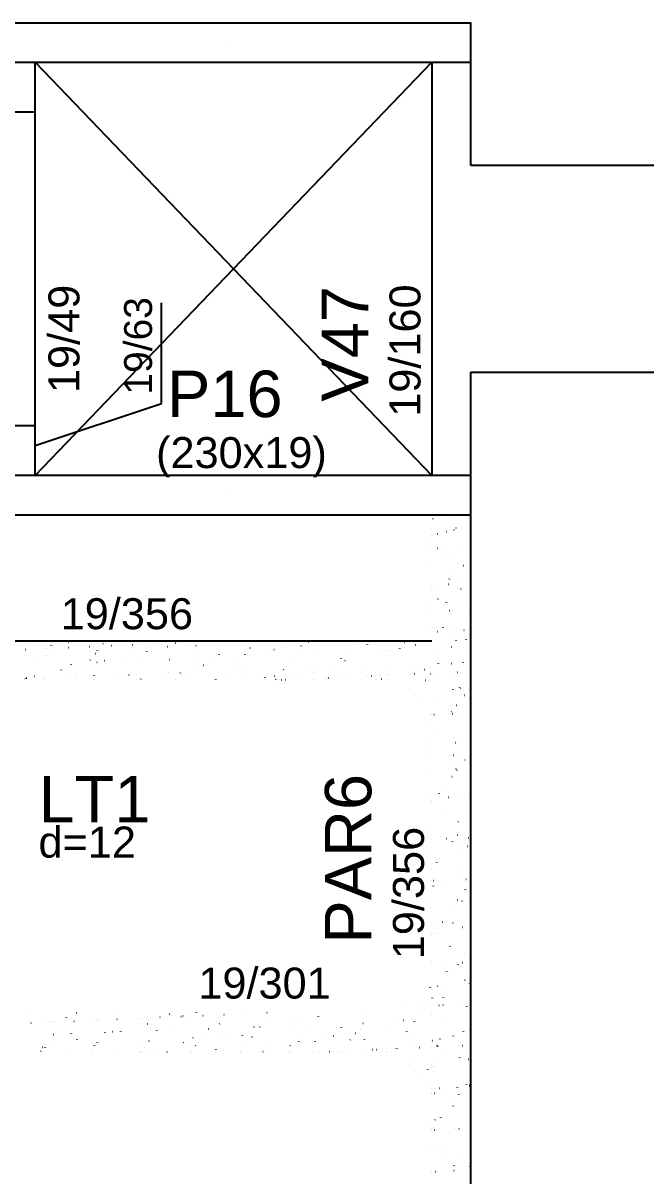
# Model space of a CAD drawing. Header units: millimetres. Extents: x 36428 to 40439, y 1072 to 6380.
# Drawn here: x 38797 to 39098, y 2497 to 3056 of the extents above; entities that cross this region are included whole.
import ezdxf

# ---------------------------------------------------------------- set-up
doc = ezdxf.new("R2010")
doc.units = ezdxf.units.MM
for name, color, linetype in [('1', 4, 'Continuous'), ('10', 13, 'Continuous'), ('11', 22, 'Continuous'), ('12', 3, 'Continuous'), ('13', 76, 'Continuous'), ('19', 5, 'Continuous'), ('241', 12, 'Continuous'), ('242', 3, 'Continuous'), ('26', 1, 'Continuous'), ('3', 2, 'Continuous'), ('4', 1, 'Continuous'), ('49', 20, 'Continuous'), ('8', 5, 'Continuous'), ('9', 3, 'Continuous')]:
    doc.layers.add(name, color=color, linetype=linetype)
doc.styles.get("Standard").update_dxf_attribs({"font": 'arial.ttf'})

# ---------------------------------------------------------------- blocks, each defined once
blk = doc.blocks.new('_HC19908E6B6-000')
for p, q in [((2643.107325, 988.040589), (2643.117115, 988.114948)), ((2651.598609, 988.826796), (2651.644266, 988.886298)), ((2642.500021, 983.427658), (2642.500021, 983.427658)), ((2653.224221, 982.736004), (2653.297443, 982.752237)), ((2654.370639, 983.554553), (2654.380429, 983.628912)), ((2642.500021, 980.358507), (2642.500021, 980.358507)), ((2642.500021, 980.358507), (2642.500021, 980.358507)), ((2642.500021, 980.358507), (2642.500021, 980.358507)), ((2642.500021, 976.969286), (2642.500021, 976.969286)), ((2645.343585, 980.675091), (2645.389242, 980.734592)), ((2649.563111, 981.924356), (2649.636333, 981.940589)), ((2642.500021, 973.613577), (2642.500021, 973.613577)), ((2642.500021, 973.613577), (2642.500021, 973.613577)), ((2642.500021, 973.613577), (2642.500021, 973.613577)), ((2645.189201, 973.730989), (2645.26413, 973.73426)), ((2647.062417, 973.812775), (2647.137345, 973.816047)), ((2652.779851, 971.471319), (2652.789641, 971.545677)), ((2655.903994, 974.198807), (2655.978922, 974.202078)), ((2642.500021, 967.467949), (2642.500021, 967.467949)), ((2642.500021, 967.467949), (2642.500021, 967.467949)), ((2649.918997, 969.112696), (2649.992219, 969.128929)), ((2657.91472, 965.432422), (2657.960377, 965.491924)), ((2654.170837, 960.553299), (2654.216494, 960.612801)), ((2642.500021, 954.577391), (2642.500021, 954.577391)), ((2642.500021, 954.577391), (2642.500021, 954.577391)), ((2642.500021, 954.577391), (2642.500021, 954.577391)), ((2650.640995, 956.382202), (2650.714217, 956.398435)), ((2651.115643, 958.830397), (2651.125432, 958.904755)), ((2651.773839, 957.429471), (2651.819496, 957.488972)), ((2654.302105, 957.19385), (2654.375327, 957.210083)), ((2642.500021, 953.509442), (2642.500021, 953.509442)), ((2642.500021, 953.509442), (2642.500021, 953.509442)), ((2644.616177, 953.601835), (2644.691106, 953.605107)), ((2645.518815, 949.277765), (2645.564472, 949.337266)), ((2654.731541, 954.043482), (2654.806469, 954.046753)), ((2656.604756, 954.125268), (2656.679685, 954.12854)), ((2642.500021, 945.343597), (2642.500021, 945.343597)), ((2649.627644, 947.527926), (2649.637433, 947.602284)), ((2650.996881, 943.570542), (2651.070103, 943.586775)), ((2642.500021, 941.686834), (2642.500021, 941.686834)), ((2642.500021, 941.686834), (2642.500021, 941.686834)), ((2660.788169, 942.261127), (2660.797958, 942.335485)), ((2642.500021, 933.405307), (2642.500021, 933.405307)), ((2642.500021, 933.405307), (2642.500021, 933.405307)), ((2642.500021, 933.405307), (2642.500021, 933.405307)), ((2643.443724, 933.44651), (2643.518653, 933.449782)), ((2645.31694, 933.528297), (2645.391868, 933.531568)), ((2648.036856, 935.444691), (2648.046645, 935.51905)), ((2654.158517, 933.914328), (2654.233445, 933.9176)), ((2658.089949, 934.035097), (2658.135607, 934.094598)), ((2445.493529, 927.645175), (2445.503318, 927.719533)), ((2458.353637, 926.739184), (2458.399294, 926.798685)), ((2462.836275, 927.637455), (2462.909497, 927.653688)), ((2466.497385, 928.449104), (2466.570607, 928.465337)), ((2469.331945, 928.637123), (2469.341734, 928.711482)), ((2483.320676, 927.651173), (2483.366333, 927.710674)), ((2487.517273, 926.638614), (2487.592202, 926.641886)), ((2497.632636, 927.080261), (2497.707565, 927.083532)), ((2499.505852, 927.162047), (2499.58078, 927.165319)), ((2508.287715, 928.563162), (2508.333372, 928.622663)), ((2508.347429, 927.548079), (2508.422357, 927.55135)), ((2518.108812, 927.000524), (2518.182034, 927.016757)), ((2518.462792, 927.989725), (2518.53772, 927.992996)), ((2520.336007, 928.071511), (2520.410936, 928.074783)), ((2528.345512, 926.692672), (2528.355302, 926.76703)), ((2529.177584, 928.457543), (2529.252513, 928.460814)), ((2539.292947, 928.899189), (2539.367876, 928.902461)), ((2541.166163, 928.980976), (2541.241091, 928.984247)), ((2579.44495, 926.420006), (2579.490607, 926.479508)), ((2582.900235, 928.473879), (2582.973457, 928.490112)), ((2604.411989, 927.331995), (2604.457646, 927.391497)), ((2611.373706, 927.07862), (2611.383496, 927.152978)), ((2629.379028, 928.243985), (2629.424685, 928.303486)), ((2634.511662, 927.025299), (2634.584884, 927.041532)), ((2635.285543, 928.628256), (2635.295333, 928.702614)), ((2651.718879, 930.840047), (2651.792101, 930.85628)), ((2654.346067, 929.155974), (2654.391724, 929.215475)), ((2655.379989, 931.651696), (2655.453211, 931.667929)), ((2659.12396, 929.620205), (2659.133749, 929.694563)), ((2445.629058, 923.822707), (2445.70228, 923.83894)), ((2445.856962, 924.819686), (2445.931891, 924.822957)), ((2454.609754, 921.86006), (2454.655412, 921.919562)), ((2455.972326, 925.261332), (2456.047254, 925.264604)), ((2456.580632, 921.820688), (2456.590422, 921.895046)), ((2457.845541, 925.343119), (2457.92047, 925.34639)), ((2466.687118, 925.72915), (2466.762046, 925.732422)), ((2476.802481, 926.170797), (2476.87741, 926.174068)), ((2478.675696, 926.252583), (2478.750625, 926.255854)), ((2479.576793, 922.77205), (2479.622451, 922.831551)), ((2480.595259, 924.151087), (2480.605048, 924.225445)), ((2497.240485, 922.374127), (2497.313707, 922.39036)), ((2504.507096, 925.700723), (2504.516885, 925.775082)), ((2504.543832, 923.684039), (2504.58949, 923.74354)), ((2514.447702, 926.188875), (2514.520924, 926.205108)), ((2527.113873, 921.472199), (2527.15953, 921.531701)), ((2529.510872, 924.596028), (2529.556529, 924.655529)), ((2539.608826, 922.206636), (2539.618616, 922.280994)), ((2548.851912, 920.925547), (2548.925134, 920.94178)), ((2552.080912, 922.384188), (2552.12657, 922.44369)), ((2554.477911, 925.508017), (2554.523568, 925.567519)), ((2563.520663, 923.756272), (2563.530453, 923.83063)), ((2566.059129, 924.740296), (2566.132351, 924.756529)), ((2569.720239, 925.551944), (2569.793461, 925.568177)), ((2577.047951, 923.296177), (2577.093609, 923.355679)), ((2587.35908, 924.748221), (2587.368869, 924.822579)), ((2602.01499, 924.208167), (2602.060648, 924.267668)), ((2617.670556, 923.291716), (2617.743778, 923.307949)), ((2621.331666, 924.103364), (2621.404888, 924.119597)), ((2622.534231, 921.811821), (2622.54402, 921.886179)), ((2626.98203, 925.120156), (2627.027687, 925.179657)), ((2646.372647, 922.803769), (2646.382436, 922.878128)), ((2651.949069, 926.032145), (2651.994726, 926.091646)), ((2452.212756, 918.736232), (2452.258413, 918.795733)), ((2467.843946, 917.334652), (2467.853736, 917.40901)), ((2477.179795, 919.648221), (2477.225452, 919.707722)), ((2480.399378, 918.640544), (2480.472601, 918.656777)), ((2484.060488, 919.452192), (2484.133711, 919.468425)), ((2491.755783, 918.884288), (2491.765573, 918.958646)), ((2502.146834, 920.56021), (2502.192491, 920.619711)), ((2515.5942, 919.876237), (2515.603989, 919.950595)), ((2526.857514, 915.390201), (2526.867303, 915.464559)), ((2532.010805, 917.191964), (2532.084028, 917.208197)), ((2535.671915, 918.003613), (2535.745138, 918.019846)), ((2550.769351, 916.939837), (2550.77914, 917.014195)), ((2574.607767, 917.931785), (2574.617556, 918.006144)), ((2583.622232, 915.743384), (2583.695455, 915.759617)), ((2587.283342, 916.555033), (2587.356565, 916.571266)), ((2595.759967, 916.056461), (2595.805624, 916.115963)), ((2598.622394, 920.262185), (2598.632183, 920.336543)), ((2600.463338, 919.476968), (2600.536561, 919.493201)), ((2620.727006, 916.96845), (2620.772663, 917.027952)), ((2633.621334, 915.987334), (2633.631124, 916.061692)), ((2645.694045, 917.880439), (2645.739702, 917.939941)), ((2652.074765, 918.028388), (2652.147988, 918.044621)), ((2657.635961, 918.317733), (2657.64575, 918.392092)), ((2445.509211, 910.000001), (2445.509211, 910.000001)), ((2445.957733, 910.584526), (2446.00339, 910.644028)), ((2446.351055, 911.092212), (2446.424277, 911.108445)), ((2450.012165, 911.903861), (2450.085387, 911.920094)), ((2455.024409, 910.000001), (2455.024409, 910.000001)), ((2455.024409, 910.000001), (2455.024409, 910.000001)), ((2455.024409, 910.000001), (2455.024409, 910.000001)), ((2455.092634, 910.518217), (2455.102423, 910.592575)), ((2463.192161, 914.825796), (2463.265384, 914.842029)), ((2466.878321, 910.000001), (2466.878321, 910.000001)), ((2466.878321, 910.000001), (2466.878321, 910.000001)), ((2466.878321, 910.000001), (2466.878321, 910.000001)), ((2469.776456, 910.000001), (2469.776456, 910.000001)), ((2470.924772, 911.496515), (2470.970429, 911.556017)), ((2478.732233, 910.000001), (2478.732233, 910.000001)), ((2478.732233, 910.000001), (2478.732233, 910.000001)), ((2479.004471, 912.067853), (2479.01426, 912.142211)), ((2490.586145, 910.000001), (2490.586145, 910.000001)), ((2490.586145, 910.000001), (2490.586145, 910.000001)), ((2494.043701, 910.000001), (2494.043701, 910.000001)), ((2495.891811, 912.408504), (2495.937468, 912.468006)), ((2499.569957, 910.000001), (2499.569957, 910.000001)), ((2501.623592, 910.455281), (2501.696814, 910.471514)), ((2502.440057, 910.000001), (2502.440057, 910.000001)), ((2502.842887, 913.059801), (2502.852676, 913.13416)), ((2514.293969, 910.000001), (2514.293969, 910.000001)), ((2514.803588, 913.377216), (2514.87681, 913.393449)), ((2518.310946, 910.000001), (2518.310946, 910.000001)), ((2520.85885, 913.320494), (2520.904507, 913.379995)), ((2526.14788, 910.000001), (2526.14788, 910.000001)), ((2526.14788, 910.000001), (2526.14788, 910.000001)), ((2526.14788, 910.000001), (2526.14788, 910.000001)), ((2538.001792, 910.000001), (2538.001792, 910.000001)), ((2538.001792, 910.000001), (2538.001792, 910.000001)), ((2538.018038, 910.123402), (2538.027828, 910.19776)), ((2542.578191, 910.000001), (2542.578191, 910.000001)), ((2545.825889, 914.232483), (2545.871546, 914.291984)), ((2549.855704, 910.000001), (2549.855704, 910.000001)), ((2549.855704, 910.000001), (2549.855704, 910.000001)), ((2557.715505, 910.000001), (2557.715505, 910.000001)), ((2557.715505, 910.000001), (2557.715505, 910.000001)), ((2561.709616, 910.000001), (2561.709616, 910.000001)), ((2561.856454, 911.11535), (2561.866244, 911.189708)), ((2566.415015, 911.928636), (2566.488237, 911.944869)), ((2566.845437, 910.000001), (2566.845437, 910.000001)), ((2566.845437, 910.000001), (2566.845437, 910.000001)), ((2566.845437, 910.000001), (2566.845437, 910.000001)), ((2566.890762, 910.000001), (2566.890762, 910.000001)), ((2566.890762, 910.000001), (2566.890762, 910.000001)), ((2566.890762, 910.000001), (2566.890762, 910.000001)), ((2567.049045, 910.265349), (2567.094702, 910.32485)), ((2569.665442, 910.121146), (2569.74037, 910.124418)), ((2570.792928, 915.144472), (2570.838585, 915.203973)), ((2571.538657, 910.202933), (2571.613586, 910.206204)), ((2573.563528, 910.000001), (2573.563528, 910.000001)), ((2580.380234, 910.588964), (2580.455163, 910.592236)), ((2585.41744, 910.000001), (2585.41744, 910.000001)), ((2585.41744, 910.000001), (2585.41744, 910.000001)), ((2585.41744, 910.000001), (2585.41744, 910.000001)), ((2585.871081, 913.445749), (2585.88087, 913.520108)), ((2590.495597, 911.030611), (2590.570526, 911.033882)), ((2591.112682, 910.000001), (2591.112682, 910.000001)), ((2591.112682, 910.000001), (2591.112682, 910.000001)), ((2591.112682, 910.000001), (2591.112682, 910.000001)), ((2592.016084, 911.177338), (2592.061741, 911.236839)), ((2592.368813, 911.112397), (2592.443741, 911.115668)), ((2597.271352, 910.000001), (2597.271352, 910.000001)), ((2597.271352, 910.000001), (2597.271352, 910.000001)), ((2597.271352, 910.000001), (2597.271352, 910.000001)), ((2601.210389, 911.498428), (2601.285318, 911.5017)), ((2609.125263, 910.000001), (2609.125263, 910.000001)), ((2609.125263, 910.000001), (2609.125263, 910.000001)), ((2609.782918, 914.995386), (2609.792708, 915.069744)), ((2611.325753, 911.940075), (2611.400681, 911.943346)), ((2613.198968, 912.021861), (2613.273897, 912.025133)), ((2615.379927, 910.000001), (2615.379927, 910.000001)), ((2615.379927, 910.000001), (2615.379927, 910.000001)), ((2615.379927, 910.000001), (2615.379927, 910.000001)), ((2615.861053, 910.000001), (2615.861053, 910.000001)), ((2615.861053, 910.000001), (2615.861053, 910.000001)), ((2616.983123, 912.089327), (2617.02878, 912.148829)), ((2618.026442, 910.480056), (2618.099664, 910.496289)), ((2620.979175, 910.000001), (2620.979175, 910.000001)), ((2620.979175, 910.000001), (2620.979175, 910.000001)), ((2622.040545, 912.407893), (2622.115473, 912.411164)), ((2632.155908, 912.849539), (2632.230837, 912.85281)), ((2634.029124, 912.931325), (2634.104052, 912.934597)), ((2635.233659, 914.294805), (2635.306881, 914.311037)), ((2638.894769, 915.106453), (2638.967992, 915.122686)), ((2639.553164, 909.877487), (2639.598821, 909.936989)), ((2641.950162, 913.001316), (2641.995819, 913.060818)), ((2642.8707, 913.317357), (2642.945629, 913.320628)), ((2644.884648, 911.501298), (2644.894438, 911.575656)), ((2652.986064, 913.759003), (2653.060992, 913.762275)), ((2654.859279, 913.84079), (2654.934208, 913.844061)), ((2632.212657, 905.287366), (2632.212657, 905.287366)), ((2652.796763, 905.297893), (2652.869985, 905.314126)), ((2656.045173, 906.234499), (2656.054963, 906.308857)), ((2656.457873, 906.109542), (2656.531095, 906.125775)), ((2634.373198, 903.126825), (2634.373198, 903.126825)), ((2634.373198, 903.126825), (2634.373198, 903.126825)), ((2635.939332, 901.560691), (2635.939332, 901.560691)), ((2635.939332, 901.560691), (2635.939332, 901.560691)), ((2635.939332, 901.560691), (2635.939332, 901.560691)), ((2643.29386, 899.418064), (2643.30365, 899.492422)), ((2658.265179, 902.637771), (2658.310836, 902.697273)), ((2642.500021, 893.388258), (2642.500021, 893.388258)), ((2642.500021, 893.388258), (2642.500021, 893.388258)), ((2642.500021, 893.197038), (2642.500021, 893.197038)), ((2643.571463, 893.243818), (2643.646391, 893.24709)), ((2652.124298, 894.634819), (2652.169956, 894.694321)), ((2652.413039, 893.62985), (2652.487968, 893.633121)), ((2654.380964, 893.593577), (2654.390754, 893.667935)), ((2654.521297, 897.758648), (2654.566954, 897.81815)), ((2642.500021, 890.124603), (2642.500021, 890.124603)), ((2642.500021, 890.124603), (2642.500021, 890.124603)), ((2653.15265, 892.486234), (2653.225872, 892.502467)), ((2642.500021, 882.092217), (2642.500021, 882.092217)), ((2645.869275, 886.483114), (2645.914932, 886.542615)), ((2652.892966, 882.291106), (2652.902755, 882.365464)), ((2642.500021, 877.234045), (2642.500021, 877.234045)), ((2642.500021, 877.234045), (2642.500021, 877.234045)), ((2642.500021, 877.234045), (2642.500021, 877.234045)), ((2653.874647, 879.755739), (2653.947869, 879.771972)), ((2657.535757, 880.567388), (2657.608979, 880.58362)), ((2642.500021, 873.092903), (2642.500021, 873.092903)), ((2642.500021, 873.092903), (2642.500021, 873.092903)), ((2642.500021, 873.092903), (2642.500021, 873.092903)), ((2651.240586, 873.474525), (2651.315515, 873.477796)), ((2653.113802, 873.556311), (2653.188731, 873.559582)), ((2658.440409, 871.240445), (2658.486066, 871.299947)), ((2651.302178, 870.207871), (2651.311967, 870.28223)), ((2654.230534, 866.944079), (2654.303756, 866.960312)), ((2654.696526, 866.361322), (2654.742183, 866.420824)), ((2642.500021, 864.343487), (2642.500021, 864.343487)), ((2642.500021, 864.343487), (2642.500021, 864.343487)), ((2652.299528, 863.237494), (2652.345185, 863.296995)), ((2646.044505, 855.085788), (2646.090162, 855.14529)), ((2649.637969, 857.566949), (2649.647758, 857.641308)), ((2654.952531, 854.213585), (2655.025754, 854.229818)), ((2658.613641, 855.025233), (2658.686864, 855.041466)), ((2642.500021, 852.988769), (2642.500021, 852.988769)), ((2642.500021, 852.988769), (2642.500021, 852.988769)), ((2642.500021, 851.45293), (2642.500021, 851.45293)), ((2642.500021, 851.45293), (2642.500021, 851.45293)), ((2642.500021, 851.45293), (2642.500021, 851.45293)), ((2642.500021, 850.466528), (2642.500021, 850.466528)), ((2650.667562, 853.345371), (2650.742491, 853.348643)), ((2660.782926, 853.787018), (2660.857854, 853.790289)), ((2660.901283, 853.080913), (2660.911072, 853.155272)), ((2648.14997, 846.264478), (2648.159759, 846.338836)), ((2642.500021, 838.562372), (2642.500021, 838.562372)), ((2642.500021, 838.562372), (2642.500021, 838.562372)), ((2655.308418, 841.401925), (2655.38164, 841.418158)), ((2658.615639, 839.84312), (2658.661296, 839.902621)), ((2659.310495, 840.997679), (2659.320284, 841.072037)), ((2642.500021, 832.884634), (2642.500021, 832.884634)), ((2642.500021, 832.884634), (2642.500021, 832.884634)), ((2642.500021, 832.884634), (2642.500021, 832.884634)), ((2646.559182, 834.181244), (2646.568972, 834.255602)), ((2649.495109, 833.190046), (2649.570038, 833.193318)), ((2651.368325, 833.271832), (2651.443253, 833.275104)), ((2652.474758, 831.840168), (2652.520415, 831.899669)), ((2654.871756, 834.963997), (2654.917413, 835.023498)), ((2660.209902, 833.657864), (2660.28483, 833.661136)), ((2656.030415, 828.671431), (2656.103638, 828.687664)), ((2657.646286, 828.356757), (2657.656075, 828.431115)), ((2659.691525, 829.483079), (2659.764748, 829.499312)), ((2642.500021, 825.671814), (2642.500021, 825.671814)), ((2642.500021, 825.671814), (2642.500021, 825.671814)), ((2642.500021, 825.671814), (2642.500021, 825.671814)), ((2644.894973, 821.540322), (2644.904763, 821.61468)), ((2646.219734, 823.688462), (2646.265392, 823.747964)), ((2642.500021, 818.840838), (2642.521509, 818.868841)), ((2656.158287, 817.054286), (2656.168077, 817.128644)), ((2656.386302, 815.859771), (2656.459524, 815.876004)), ((2642.500021, 812.781257), (2642.500021, 812.781257)), ((2642.500021, 812.780499), (2642.500021, 812.780499)), ((2642.500021, 812.780499), (2642.500021, 812.780499)), ((2643.206306, 812.937836), (2643.279528, 812.954069)), ((2643.406974, 810.23785), (2643.416764, 810.312209)), ((2648.922085, 813.060893), (2648.997014, 813.064164)), ((2659.037449, 813.502539), (2659.112377, 813.50581)), ((2660.910664, 813.584325), (2660.985593, 813.587597)), ((2654.567499, 804.971051), (2654.577289, 805.04541)), ((2658.790869, 808.445794), (2658.836526, 808.505296)), ((2660.76941, 803.940925), (2660.842632, 803.957158)), ((2642.500021, 803.348858), (2642.500021, 803.348858)), ((2642.500021, 803.348858), (2642.500021, 803.348858)), ((2642.500021, 803.348858), (2642.500021, 803.348858)), ((2642.500021, 799.890699), (2642.500021, 799.890699)), ((2642.500021, 799.890699), (2642.500021, 799.890699)), ((2642.500021, 799.890699), (2642.500021, 799.890699)), ((2652.649988, 800.442842), (2652.695645, 800.502344)), ((2655.046986, 803.566671), (2655.092643, 803.626173)), ((2657.1083, 803.129276), (2657.181522, 803.145509)), ((2642.500021, 792.676365), (2642.500021, 792.676365)), ((2642.500021, 792.676365), (2642.500021, 792.676365)), ((2642.500021, 792.676365), (2642.500021, 792.676365)), ((2647.749632, 792.905568), (2647.824561, 792.908839)), ((2649.622848, 792.987354), (2649.697776, 792.990625)), ((2658.464425, 793.373386), (2658.539353, 793.376657)), ((2642.500021, 787.215149), (2642.500021, 787.215149)), ((2642.500021, 787.215149), (2642.500021, 787.215149)), ((2642.500021, 787.215149), (2642.500021, 787.215149)), ((2642.500021, 787.000141), (2642.500021, 787.000141)), ((2642.651081, 787.412014), (2642.696739, 787.471515)), ((2644.28419, 787.395682), (2644.357412, 787.411915)), ((2646.394964, 792.291137), (2646.440621, 792.350638)), ((2652.90329, 792.330129), (2652.91308, 792.404488)), ((2657.464186, 790.317617), (2657.537408, 790.33385)), ((2651.415292, 781.027658), (2651.425081, 781.102016)), ((2658.186184, 777.587122), (2658.259406, 777.603355)), ((2658.966099, 777.048469), (2659.011756, 777.10797)), ((2642.500021, 774.109584), (2642.500021, 774.109584)), ((2642.500021, 774.109584), (2642.500021, 774.109584)), ((2642.500021, 774.109584), (2642.500021, 774.109584)), ((2642.500021, 772.57223), (2642.500021, 772.57223)), ((2642.500021, 772.57223), (2642.500021, 772.57223)), ((2647.176608, 772.776414), (2647.251537, 772.779686)), ((2655.222216, 772.169345), (2655.267873, 772.228847)), ((2657.291972, 773.21806), (2657.3669, 773.221332)), ((2659.165187, 773.299847), (2659.240116, 773.303118)), ((2649.824504, 768.944424), (2649.834293, 769.018782)), ((2652.825218, 769.045517), (2652.870875, 769.105018)), ((2658.54207, 764.775463), (2658.615293, 764.791696)), ((2642.500021, 761.219026), (2642.500021, 761.219026)), ((2645.362074, 761.853528), (2645.435296, 761.869761)), ((2646.570194, 760.893811), (2646.615851, 760.953313)), ((2660.911607, 763.119937), (2660.921397, 763.194295)), ((2642.500021, 755.589459), (2642.500021, 755.589459)), ((2642.500021, 755.589459), (2642.500021, 755.589459)), ((2642.500021, 755.589459), (2642.500021, 755.589459)), ((2642.826311, 756.014688), (2642.871968, 756.07419)), ((2648.160295, 756.303502), (2648.170084, 756.37786)), ((2642.500021, 752.468095), (2642.500021, 752.468095)), ((2642.500021, 752.468095), (2642.500021, 752.468095)), ((2642.500021, 752.468095), (2642.500021, 752.468095)), ((2642.500021, 748.328468), (2642.500021, 748.328468)), ((2642.500021, 748.328468), (2642.500021, 748.328468)), ((2642.500021, 748.328468), (2642.500021, 748.328468)), ((2646.004155, 752.621089), (2646.079084, 752.624361)), ((2647.877371, 752.702875), (2647.952299, 752.706147)), ((2656.718948, 753.088907), (2656.793876, 753.092178)), ((2659.264068, 752.044968), (2659.33729, 752.061201)), ((2659.423609, 751.817466), (2659.433398, 751.891824)), ((2646.672296, 745.00103), (2646.682086, 745.075389)), ((2659.141329, 745.651143), (2659.186986, 745.710644)), ((2653.000448, 737.648191), (2653.046105, 737.707693)), ((2655.397446, 740.77202), (2655.443103, 740.831521)), ((2657.832821, 739.734231), (2657.84261, 739.80859)), ((2659.619955, 739.233308), (2659.693177, 739.249541)), ((2642.500021, 735.437911), (2642.500021, 735.437911)), ((2642.500021, 735.437911), (2642.500021, 735.437911)), ((2642.500021, 735.437911), (2642.500021, 735.437911)), ((2642.500021, 732.363961), (2642.500021, 732.363961)), ((2642.500021, 732.363961), (2642.500021, 732.363961)), ((2642.778848, 735.499725), (2642.852071, 735.515958)), ((2645.081508, 732.917796), (2645.091298, 732.992154)), ((2645.431131, 732.491936), (2645.50606, 732.495207)), ((2646.439958, 736.311374), (2646.513181, 736.327607)), ((2655.546495, 732.933582), (2655.621423, 732.936853)), ((2657.41971, 733.015368), (2657.494639, 733.01864)), ((2646.745424, 729.496486), (2646.791081, 729.555987)), ((2656.168612, 727.093309), (2656.178401, 727.167668)), ((2660.341952, 726.502814), (2660.415174, 726.519047)), ((2642.500021, 723.963769), (2642.500021, 723.963769)), ((2642.500021, 723.963769), (2642.500021, 723.963769)), ((2642.500021, 723.963769), (2642.500021, 723.963769)), ((2642.500021, 722.547353), (2642.500021, 722.547353)), ((2642.500021, 722.547353), (2642.500021, 722.547353)), ((2643.001541, 724.617362), (2643.047198, 724.676864)), ((2643.134735, 722.688065), (2643.207957, 722.704298)), ((2643.417299, 720.276874), (2643.427089, 720.351232)), ((2654.680613, 715.790838), (2654.690403, 715.865196)), ((2642.500021, 713.309458), (2642.500021, 713.309458)), ((2642.500021, 712.259826), (2642.500021, 712.259826)), ((2642.500021, 712.259826), (2642.500021, 712.259826)), ((2642.500021, 712.259826), (2642.500021, 712.259826)), ((2642.500021, 709.656795), (2642.500021, 709.656795)), ((2642.500021, 709.656795), (2642.500021, 709.656795)), ((2642.500021, 709.656795), (2642.500021, 709.656795)), ((2643.856733, 709.957571), (2643.929955, 709.973804)), ((2644.258678, 712.336611), (2644.333607, 712.339882)), ((2646.131894, 712.418397), (2646.206822, 712.421668)), ((2647.517843, 710.769219), (2647.591065, 710.785452)), ((2654.973471, 712.804428), (2655.048399, 712.8077)), ((2655.572676, 709.374694), (2655.618333, 709.434196)), ((2659.316558, 714.253817), (2659.362215, 714.313319)), ((2660.697839, 713.691154), (2660.771061, 713.707387)), ((2653.089825, 703.707604), (2653.099615, 703.781962)), ((2653.175677, 706.250865), (2653.221335, 706.310367)), ((2646.920654, 698.09916), (2646.966311, 698.158661)), ((2661.419836, 700.960659), (2661.493058, 700.976892)), ((2642.500021, 696.766238), (2642.500021, 696.766238)), ((2642.500021, 696.766238), (2642.500021, 696.766238)), ((2642.500021, 692.33808), (2642.500021, 692.33808)), ((2642.500021, 692.33808), (2642.500021, 692.33808)), ((2642.500021, 692.33808), (2642.500021, 692.33808)), ((2642.500021, 692.155691), (2642.500021, 692.155691)), ((2642.500021, 692.155691), (2642.500021, 692.155691)), ((2643.176771, 693.220037), (2643.222428, 693.279538)), ((2643.685654, 692.207457), (2643.760583, 692.210729)), ((2644.212619, 697.145911), (2644.285841, 697.162144)), ((2653.801018, 692.649103), (2653.875946, 692.652375)), ((2655.674233, 692.73089), (2655.749162, 692.734161)), ((2651.425616, 691.066682), (2651.435406, 691.14104)), ((2642.500021, 683.87568), (2642.500021, 683.87568)), ((2642.500021, 683.87568), (2642.500021, 683.87568)), ((2642.500021, 683.87568), (2642.500021, 683.87568)), ((2644.934617, 684.415417), (2645.007839, 684.43165)), ((2648.595727, 685.227065), (2648.668949, 685.243298)), ((2659.491788, 682.856492), (2659.537445, 682.915993)), ((2649.937618, 679.76421), (2649.947407, 679.838569)), ((2655.747905, 677.977369), (2655.793563, 678.03687)), ((2642.500021, 672.051557), (2642.500021, 672.051557)), ((2642.500021, 672.051557), (2642.500021, 672.051557)), ((2642.500021, 672.051557), (2642.500021, 672.051557)), ((2642.500021, 670.985122), (2642.500021, 670.985122)), ((2642.500021, 670.985122), (2642.500021, 670.985122)), ((2642.513201, 672.052132), (2642.58813, 672.055403)), ((2644.386417, 672.133918), (2644.461345, 672.13719)), ((2645.290503, 671.603757), (2645.363725, 671.61999)), ((2653.227994, 672.51995), (2653.302922, 672.523221)), ((2653.350907, 674.85354), (2653.396564, 674.913041)), ((2661.098142, 674.497411), (2661.107932, 674.57177))]:
    blk.add_line(p, q)
blk = doc.blocks.new('_HC19908E6B6-001')
for p, q in [((2638.926906, 760.426885), (2638.926906, 760.426885)), ((2638.926906, 760.426885), (2638.926906, 760.426885)), ((2638.926906, 760.426885), (2638.926906, 760.426885)), ((2641.700964, 761.041879), (2641.774186, 761.058112)), ((2445.616967, 748.503985), (2445.626757, 748.578343)), ((2470.381464, 748.842376), (2470.454686, 748.858609)), ((2515.594118, 748.330914), (2515.639775, 748.390415)), ((2525.654001, 748.205445), (2525.727223, 748.221677)), ((2528.645161, 748.889933), (2528.654951, 748.964291)), ((2541.853378, 748.073768), (2541.928307, 748.077039)), ((2543.726594, 748.155554), (2543.801522, 748.158826)), ((2552.56817, 748.541586), (2552.643099, 748.544857)), ((2562.683534, 748.983232), (2562.758462, 748.986504)), ((2611.570566, 748.495118), (2611.580355, 748.569476)), ((2630.441635, 751.941615), (2630.441635, 751.941615)), ((2630.441635, 751.941615), (2630.441635, 751.941615)), ((2635.408982, 749.487066), (2635.418772, 749.561425)), ((2635.888792, 752.179443), (2635.963721, 752.182714)), ((2640.429313, 752.890859), (2640.47497, 752.950361)), ((2642.056851, 748.23022), (2642.130073, 748.246453)), ((2448.417393, 743.994265), (2448.492322, 743.997536)), ((2453.174247, 745.027628), (2453.247469, 745.043861)), ((2456.880281, 744.017949), (2456.890071, 744.092307)), ((2458.532757, 744.435911), (2458.607685, 744.439182)), ((2460.405972, 744.517697), (2460.480901, 744.520969)), ((2465.66004, 746.506935), (2465.705697, 746.566437)), ((2469.247549, 744.903729), (2469.322477, 744.907)), ((2479.362912, 745.345375), (2479.437841, 745.348647)), ((2480.792118, 745.567585), (2480.801908, 745.641944)), ((2481.236127, 745.427162), (2481.311056, 745.430433)), ((2490.077704, 745.813193), (2490.152633, 745.816465)), ((2490.627079, 747.418924), (2490.672736, 747.478426)), ((2500.193067, 746.254839), (2500.267996, 746.258111)), ((2502.066283, 746.336626), (2502.141211, 746.339897)), ((2504.630535, 746.559534), (2504.640324, 746.633892)), ((2504.785674, 743.579048), (2504.858896, 743.595281)), ((2510.90786, 746.722657), (2510.982788, 746.725929)), ((2521.023223, 747.164304), (2521.098151, 747.167575)), ((2521.992891, 747.393796), (2522.066113, 747.410029)), ((2522.896438, 747.24609), (2522.971367, 747.249362)), ((2531.738015, 747.632122), (2531.812944, 747.635393)), ((2539.805686, 743.623134), (2539.815475, 743.697492)), ((2563.644102, 744.615082), (2563.653892, 744.689441)), ((2573.604318, 745.945216), (2573.67754, 745.961449)), ((2577.265428, 746.756865), (2577.33865, 746.773098)), ((2584.240211, 742.915175), (2584.285869, 742.974677)), ((2587.658729, 746.945482), (2587.668518, 747.01984)), ((2609.20725, 743.827165), (2609.252908, 743.886666)), ((2622.657669, 742.670631), (2622.667459, 742.744989)), ((2625.215745, 744.496636), (2625.288967, 744.512869)), ((2628.876855, 745.308285), (2628.950077, 745.324518)), ((2634.174289, 744.739154), (2634.219947, 744.798655)), ((2459.405016, 738.35523), (2459.450673, 738.414731)), ((2468.040806, 738.75115), (2468.050595, 738.825508)), ((2484.372055, 739.267219), (2484.417712, 739.32672)), ((2487.944568, 739.845464), (2488.01779, 739.861697)), ((2491.605678, 740.657113), (2491.6789, 740.673346)), ((2491.879222, 739.743098), (2491.889012, 739.817457)), ((2509.339094, 740.179208), (2509.384751, 740.23871)), ((2515.893849, 742.073498), (2515.903638, 742.147856)), ((2527.054373, 736.806699), (2527.064163, 736.881057)), ((2534.306133, 741.091197), (2534.35179, 741.150699)), ((2539.555994, 738.396885), (2539.629217, 738.413118)), ((2543.217105, 739.208533), (2543.290327, 739.224766)), ((2550.892789, 737.798647), (2550.902579, 737.873005)), ((2555.52929, 737.124063), (2555.574947, 737.183565)), ((2556.397101, 742.130468), (2556.470323, 742.146701)), ((2559.273172, 742.003186), (2559.318829, 742.062688)), ((2574.907416, 740.129046), (2574.917206, 740.203405)), ((2580.496329, 738.036052), (2580.541986, 738.095554)), ((2591.167421, 736.948305), (2591.240644, 736.964538)), ((2594.828531, 737.759953), (2594.901754, 737.776186)), ((2598.819253, 741.678683), (2598.829043, 741.753041)), ((2605.463368, 738.948042), (2605.509025, 739.007543)), ((2608.008528, 740.681888), (2608.08175, 740.698121)), ((2628.033409, 736.736202), (2628.079066, 736.795703)), ((2630.430407, 739.860031), (2630.476064, 739.919532)), ((2633.920983, 738.184595), (2633.930773, 738.258953)), ((2453.896244, 732.297133), (2453.969466, 732.313366)), ((2455.289493, 731.934715), (2455.299283, 732.009073)), ((2455.661133, 733.476107), (2455.706791, 733.535608)), ((2457.557354, 733.108781), (2457.630577, 733.125014)), ((2470.73735, 736.030716), (2470.810573, 736.046949)), ((2478.231174, 731.264267), (2478.276831, 731.323769)), ((2479.127909, 732.926663), (2479.137699, 733.001022)), ((2480.628172, 734.388096), (2480.67383, 734.447597)), ((2503.142536, 735.257062), (2503.152326, 735.331421)), ((2503.198213, 732.176256), (2503.24387, 732.235758)), ((2505.595212, 735.300085), (2505.640869, 735.359586)), ((2509.168781, 731.660202), (2509.242003, 731.676435)), ((2522.348777, 734.582136), (2522.422, 734.598369)), ((2528.165252, 733.088245), (2528.21091, 733.147747)), ((2530.562251, 736.212074), (2530.607908, 736.271576)), ((2553.132291, 734.000234), (2553.177949, 734.059736)), ((2562.156103, 733.312611), (2562.165893, 733.386969)), ((2573.960204, 733.133557), (2574.033427, 733.14979)), ((2578.09933, 734.912224), (2578.144988, 734.971725)), ((2586.067941, 734.862247), (2586.07773, 734.936606)), ((2603.06637, 735.824213), (2603.112027, 735.883714)), ((2609.906357, 735.854196), (2609.916146, 735.928554)), ((2613.886184, 731.114653), (2613.961112, 731.117925)), ((2615.759399, 731.19644), (2615.834328, 731.199711)), ((2621.169671, 731.36816), (2621.17946, 731.442518)), ((2624.600976, 731.582471), (2624.675905, 731.585743)), ((2625.571631, 731.684977), (2625.644853, 731.70121)), ((2634.716339, 732.024118), (2634.791268, 732.027389)), ((2636.589555, 732.105904), (2636.664483, 732.109175)), ((2452.993824, 730.000001), (2452.993824, 730.000001)), ((2452.993824, 730.000001), (2452.993824, 730.000001)), ((2453.264135, 730.352278), (2453.309792, 730.411779)), ((2455.034783, 730.000001), (2455.034783, 730.000001)), ((2455.034783, 730.000001), (2455.034783, 730.000001)), ((2466.888695, 730.000001), (2466.888695, 730.000001)), ((2466.888695, 730.000001), (2466.888695, 730.000001)), ((2477.261069, 730.000001), (2477.261069, 730.000001)), ((2477.261069, 730.000001), (2477.261069, 730.000001)), ((2478.742607, 730.000001), (2478.742607, 730.000001)), ((2490.596519, 730.000001), (2490.596519, 730.000001)), ((2501.528314, 730.000001), (2501.528314, 730.000001)), ((2501.528314, 730.000001), (2501.528314, 730.000001)), ((2501.680101, 730.000001), (2501.680101, 730.000001)), ((2501.680101, 730.000001), (2501.680101, 730.000001)), ((2501.680101, 730.000001), (2501.680101, 730.000001)), ((2502.450431, 730.000001), (2502.450431, 730.000001)), ((2502.450431, 730.000001), (2502.450431, 730.000001)), ((2502.450431, 730.000001), (2502.450431, 730.000001)), ((2505.507671, 730.848553), (2505.580893, 730.864786)), ((2514.304343, 730.000001), (2514.31285, 730.064622)), ((2514.304343, 730.000001), (2514.304343, 730.000001)), ((2514.304343, 730.000001), (2514.304343, 730.000001)), ((2525.795559, 730.000001), (2525.795559, 730.000001)), ((2525.795559, 730.000001), (2525.795559, 730.000001)), ((2526.158255, 730.000001), (2526.158255, 730.000001)), ((2526.158255, 730.000001), (2526.158255, 730.000001)), ((2538.012166, 730.000001), (2538.012166, 730.000001)), ((2538.141477, 730.982212), (2538.151266, 731.05657)), ((2549.866078, 730.000001), (2549.866078, 730.000001)), ((2550.062804, 730.000001), (2550.062804, 730.000001)), ((2550.062804, 730.000001), (2550.062804, 730.000001)), ((2559.825649, 730.000001), (2559.825649, 730.000001)), ((2560.780208, 730.211622), (2560.85343, 730.227855)), ((2561.71999, 730.000001), (2561.71999, 730.000001)), ((2561.71999, 730.000001), (2561.71999, 730.000001)), ((2561.71999, 730.000001), (2561.71999, 730.000001)), ((2573.573902, 730.000001), (2573.573902, 730.000001)), ((2573.573902, 730.000001), (2573.573902, 730.000001)), ((2573.573902, 730.000001), (2573.573902, 730.000001)), ((2574.33005, 730.000001), (2574.33005, 730.000001)), ((2574.33005, 730.000001), (2574.33005, 730.000001)), ((2585.427814, 730.000001), (2585.427814, 730.000001)), ((2585.427814, 730.000001), (2585.427814, 730.000001)), ((2588.356449, 730.000001), (2588.356449, 730.000001)), ((2588.356449, 730.000001), (2588.356449, 730.000001)), ((2588.356449, 730.000001), (2588.356449, 730.000001)), ((2593.056028, 730.205189), (2593.130957, 730.208461)), ((2594.929244, 730.286976), (2595.004172, 730.290247)), ((2597.281726, 730.000001), (2597.281726, 730.000001)), ((2597.281726, 730.000001), (2597.281726, 730.000001)), ((2598.597295, 730.000001), (2598.597295, 730.000001)), ((2598.597295, 730.000001), (2598.597295, 730.000001)), ((2603.770821, 730.673007), (2603.845749, 730.676279)), ((2609.135638, 730.000001), (2609.135638, 730.000001)), ((2617.971197, 730.000001), (2617.971197, 730.000001)), ((2617.971197, 730.000001), (2617.971197, 730.000001)), ((2620.989549, 730.000001), (2620.989549, 730.000001)), ((2620.989549, 730.000001), (2620.989549, 730.000001)), ((2620.989549, 730.000001), (2620.989549, 730.000001)), ((2622.86454, 730.000001), (2622.86454, 730.000001)), ((2622.86454, 730.000001), (2622.86454, 730.000001)), ((2632.330196, 726.101361), (2632.339985, 726.175719)), ((2632.033936, 723.851044), (2632.033936, 723.851044)), ((2632.033936, 723.851044), (2632.033936, 723.851044)), ((2634.330626, 720.736242), (2634.330626, 720.736242)), ((2634.330626, 720.736242), (2634.330626, 720.736242)), ((2640.604543, 721.493534), (2640.6502, 721.553035)), ((2637.120325, 716.952813), (2637.120325, 716.952813)), ((2637.120325, 716.952813), (2637.120325, 716.952813)), ((2640.640547, 712.17864), (2640.640547, 712.17864)), ((2640.640547, 712.17864), (2640.640547, 712.17864)), ((2640.640547, 712.17864), (2640.640547, 712.17864)), ((2642.091992, 710.21017), (2642.091992, 710.21017))]:
    blk.add_line(p, q)

msp = doc.modelspace()

# ---------------------------------------------------------------- linework, layer by layer
at = {"layer": '1'}
for points in [[(38802.78, 3022.08), (38802.78, 3036.58)], [(38994.78, 3036.58), (38994.78, 2936.58)], [(39013.78, 2986.58), (39013.78, 3036.58)], [(38802.78, 2851.08), (38802.78, 3022.08)], [(38445.78, 3012.58), (38802.78, 3012.58)], [(39282.78, 2986.58), (39013.78, 2986.58)], [(38994.78, 2936.58), (38994.78, 2836.58)], [(39013.78, 2886.58), (39282.78, 2886.58)], [(39013.78, 2836.58), (39013.78, 2886.58)], [(38802.78, 2860.58), (38449.78, 2860.58)], [(38802.78, 2836.58), (38802.78, 2851.08)]]:
    msp.add_lwpolyline(points, dxfattribs=at)
at = {"layer": '241'}
for p, q in [((38802.78, 2836.58), (38994.78, 3036.58)), ((38802.78, 3036.58), (38994.78, 2836.58))]:
    msp.add_line(p, q, dxfattribs=at)
at = {"layer": '242'}
for p, q in [((38896.28, 3046.08), (38896.28, 3046.08)), ((38896.28, 2827.08), (38896.28, 2827.08))]:
    msp.add_line(p, q, dxfattribs=at)
at = {"layer": '26'}
for p, q in [((38863.98, 2871.38), (38863.98, 2920.15)), ((38802.78, 2851.08), (38863.98, 2871.38))]:
    msp.add_line(p, q, dxfattribs=at)
at = {"layer": '3'}
for points in [[(38783.78, 3036.58), (39013.78, 3036.58), (39013.78, 3055.58), (38783.78, 3055.58), (38783.78, 3036.58)], [(38783.78, 2817.58), (39013.78, 2817.58), (39013.78, 2836.58), (38783.78, 2836.58), (38783.78, 2817.58)]]:
    msp.add_lwpolyline(points, dxfattribs=at)
at = {"layer": '4'}
msp.add_line((39013.78, 2817.58), (39013.78, 2817.58), dxfattribs=at)
at = {"layer": '49'}
for points in [[(39013.78, 2458.58), (39013.78, 2817.58)], [(38598.28, 2756.58), (38994.78, 2756.58)]]:
    msp.add_lwpolyline(points, dxfattribs=at)

# ---------------------------------------------------------------- block references
at = {"layer": '19'}
for name in ['_HC19908E6B6-000', '_HC19908E6B6-001']:
    msp.add_blockref(name, (36352.28, 1827.58), dxfattribs=at)

# ---------------------------------------------------------------- texts
at = {"layer": '10'}
msp.add_text('LT1', height=22.5, dxfattribs=at).set_placement((38804.38, 2668.62))
at = {"layer": '11'}
for s, height, p in [('19/49', 15, (38824.19, 2876.46)), ('19/160', 15, (38989.31, 2864.98)), ('19/63', 13.5, (38859.33, 2875.72)), ('19/356', 15, (38991.01, 2602.39))]:
    msp.add_text(s, height=height, rotation=90, dxfattribs=at).set_placement(p)
for s, p in [('19/356', (38815.11, 2762.15)), ('19/301', (38881.78, 2583.35))]:
    msp.add_text(s, height=15, dxfattribs=at).set_placement(p)
at = {"layer": '12'}
msp.add_text('(230x19)', height=15, dxfattribs=at).set_placement((38861.3, 2840.14))
at = {"layer": '13'}
msp.add_text('d=12', height=15, dxfattribs=at).set_placement((38804.38, 2651.62))
at = {"layer": '8'}
for s, p in [('V47', (38964.02, 2872.32)), ('PAR6', (38965.53, 2609.98))]:
    msp.add_text(s, height=22.5, rotation=90, dxfattribs=at).set_placement(p)
at = {"layer": '9'}
msp.add_text('P16', height=22.5, dxfattribs=at).set_placement((38866.65, 2864.83))

doc.saveas('drawing.dxf')
